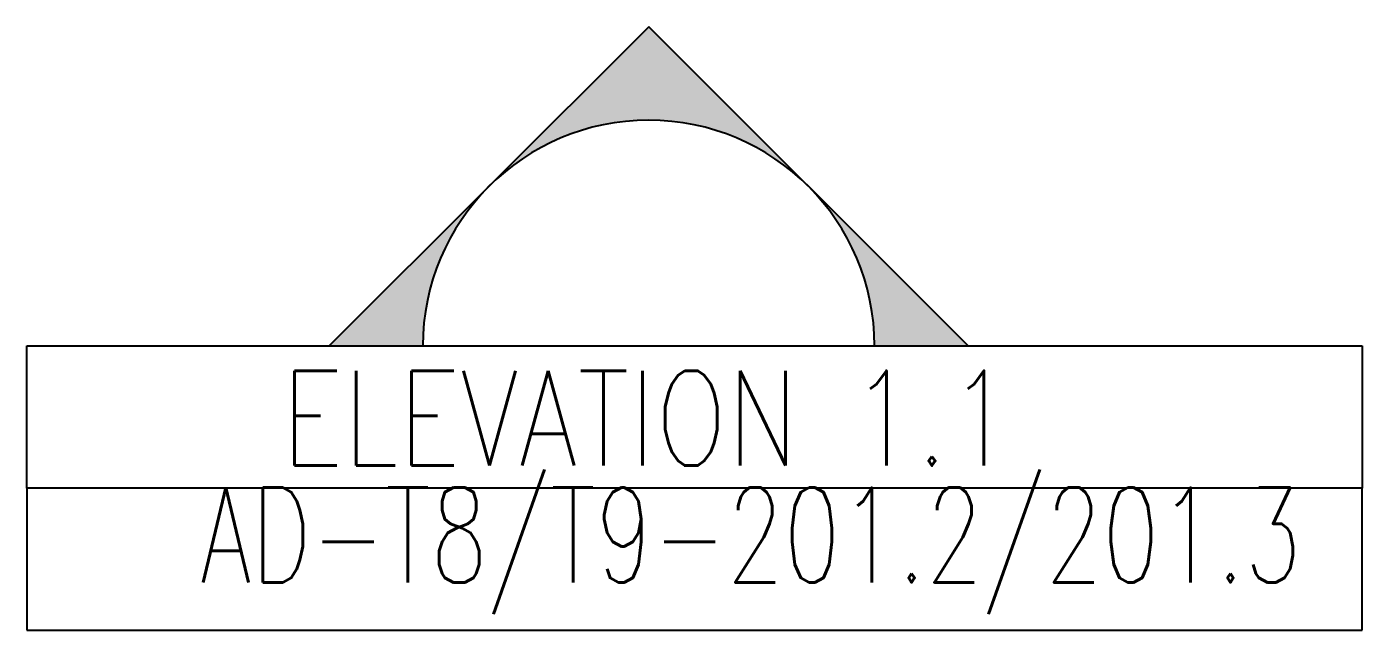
# Model space of a CAD drawing. Header units: millimetres. Extents: x 1167879 to 1231451, y -5731814 to -5645217.
# Drawn here: x 1221807 to 1225862, y -5724797 to -5722963 of the extents above; entities that cross this region are included whole.
import ezdxf

# ---------------------------------------------------------------- set-up
doc = ezdxf.new("R2010")
doc.units = ezdxf.units.MM
doc.header["$LTSCALE"] = 1000
doc.header["$MEASUREMENT"] = 0
doc.linetypes.add('AUDIT_D_120904163729-0', pattern=[0])
doc.layers.get('0').update_dxf_attribs({"linetype": 'AUDIT_D_120904163729-0'})
doc.layers.add('T8(T9 IS SIMILAR) - DIMENSION & TEXTING$0$T8_REFUGE COLUMNS$0$a-section line', color=92, linetype='Continuous')
doc.layers.add('T8(T9 IS SIMILAR)$0$$6$a-beam 2', color=50, linetype='Continuous')
doc.styles.add('T8(T9 IS SIMILAR) - DIMENSION & TEXTING$0$T8_REFUGE COLUMNS$0$TEXT1', font='simplex.shx', dxfattribs={"width": 0.8})

# ---------------------------------------------------------------- blocks, each defined once
blk = doc.blocks.new('T8(T9 IS SIMILAR) - DIMENSION & TEXTING')
at = {"layer": 'T8(T9 IS SIMILAR) - DIMENSION & TEXTING$0$T8_REFUGE COLUMNS$0$a-section line', "extrusion": (6.496915289779942e-15, -1.108003958524235e-09, 1)}
h = blk.add_hatch(color=8, dxfattribs=at)
edge = h.paths.add_edge_path()
edge.add_line((1224381.328292186, -5723933.098211654), (1224665.395953321, -5723933.098211648))
edge.add_line((1224665.395953322, -5723933.098211649), (1223695.528292082, -5722963.230550433))
edge.add_line((1223695.528292081, -5722963.230550432), (1222725.660630877, -5723933.098211664))
edge.add_line((1222725.660630877, -5723933.098211666), (1223009.728292012, -5723933.098211659))
edge.add_ellipse((1223695.5282921, -5723933.098211656), major_axis=(-484.9338306178917, 484.9338306081195), ratio=0.9999999999999926, start_angle=-134.99999999999972, end_angle=45.00000000000023, ccw=False)
at = {"layer": 'T8(T9 IS SIMILAR) - DIMENSION & TEXTING$0$T8_REFUGE COLUMNS$0$a-section line', "linetype": 'Continuous'}
for p, q in [((1223695.528292191, -5722963.230550385, 1.078268100807023e-06), (1222725.660630967, -5723933.098211623, 3.705576401280553e-09)), ((1224665.395953433, -5723933.098211597, 3.699121231548474e-09), (1223695.528292191, -5722963.230550385, 1.078268100807023e-06)), ((1221807.098974343, -5724365.098211854, -4.750172704071076e-07), (1221807.098974295, -5723933.098211781, 3.700940554018928e-09)), ((1221807.098974295, -5723933.098211781, 3.700940554018928e-09), (1225862.139494081, -5723933.0982116, 3.687878114000398e-09)), ((1225862.139494081, -5723933.0982116, 3.687878114000398e-09), (1225862.139494096, -5724365.098211666, -4.749566522299631e-07)), ((1225862.139494096, -5724365.098211666, -4.749566522299631e-07), (1221807.098974343, -5724365.098211854, -4.750172704071076e-07)), ((1221807.098974343, -5724365.098211854, -4.750172704071076e-07), (1221807.098974358, -5724797.098211917, -9.53661798530625e-07)), ((1225862.139494096, -5724365.098211666, -4.749566522299631e-07), (1221807.098974343, -5724365.098211854, -4.750172704071076e-07)), ((1225862.13949411, -5724797.098211733, -9.53601088760081e-07), (1225862.139494096, -5724365.098211666, -4.749566522299631e-07)), ((1221807.098974358, -5724797.098211917, -9.53661798530625e-07), (1225862.13949411, -5724797.098211733, -9.53601088760081e-07)), ((1222725.660630996, -5724797.09821188, -9.53611286824696e-07), (1223009.728292108, -5724797.098211865, -9.536508218666029e-07)), ((1224381.328292317, -5724797.098211781, -9.536280443089851e-07), (1224665.395953462, -5724797.098211774, -9.536048295455402e-07))]:
    blk.add_line(p, q, dxfattribs=at)
at = {"layer": 'T8(T9 IS SIMILAR) - DIMENSION & TEXTING$0$T8_REFUGE COLUMNS$0$a-section line', "extrusion": (6.496977862135284e-15, -1.10800395844851e-09, 1)}
blk.add_ellipse((1223695.528292217, -5723933.098211606, 3.705128870379326e-09), major_axis=(-484.9338306178947, 484.9338306081238, 5.373117545037623e-07), ratio=0.9999999999999875, start_param=3.926990816987248, end_param=7.068583470577041, dxfattribs=at)
at = {"layer": 'T8(T9 IS SIMILAR) - DIMENSION & TEXTING$0$T8_REFUGE COLUMNS$0$a-section line', "linetype": 'Continuous', "extrusion": (6.496949110784758e-15, -1.108003958458096e-09, 1)}
blk.add_ellipse((1223695.528292217, -5723933.098211606, 3.705128870379326e-09), major_axis=(484.933830608118, 484.9338306178888, 5.373054533244489e-07), ratio=0.9999999999999856, start_param=5.497787143782131, end_param=8.639379797371923, dxfattribs=at)
at = {"layer": 'T8(T9 IS SIMILAR) - DIMENSION & TEXTING$0$T8_REFUGE COLUMNS$0$a-section line', "extrusion": (-6.496870583818797e-15, -1.108003958470505e-09, 1), "char_height": 288.0000000000001, "attachment_point": 5, "text_direction": (1, 5.798408487297374e-11, 6.496934830414365e-15), "style": 'T8(T9 IS SIMILAR) - DIMENSION & TEXTING$0$T8_REFUGE COLUMNS$0$TEXT1'}
for s, insert, width in [('ELEVATION 1.1', (1223691.547482974, -5724152.403863904, -2.393176042891909e-07), 3463.413954958071), ('{\\W0.7;AD-T8/T9-201.2/201.3}', (1224005.790832975, -5724555.693001897, -7.177802305131112e-07), 4048.33850682502)]:
    blk.add_mtext(s, dxfattribs=dict(at, insert=insert, width=width))
blk = doc.blocks.new('T8(T9 IS SIMILAR)')
at = {"layer": 'T8(T9 IS SIMILAR)$0$$6$a-beam 2', "linetype": 'ByBlock'}
blk.add_blockref('T8(T9 IS SIMILAR) - DIMENSION & TEXTING', (1.862645149230957e-09, 0), dxfattribs=at)

msp = doc.modelspace()

# ---------------------------------------------------------------- block references
at = {"linetype": 'ByBlock'}
msp.add_blockref('T8(T9 IS SIMILAR) - DIMENSION & TEXTING', (0, 0), dxfattribs=at)

# ---------------------------------------------------------------- next in the draw order: block references
msp.add_blockref('T8(T9 IS SIMILAR)', (0, 0), dxfattribs=at)

doc.saveas('drawing.dxf')
